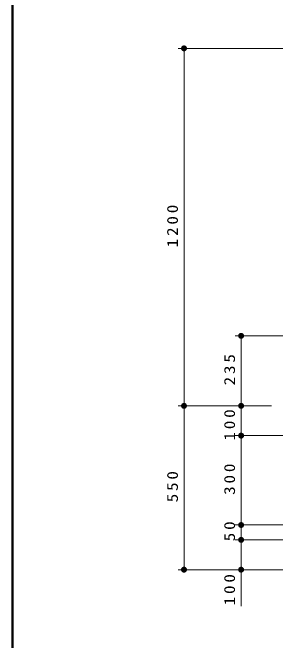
# Model space of a CAD drawing. Units: millimetres on the paper, scale 1:20. Extents: x -365 to 0, y -5 to 257.
# Drawn here: x -365 to -320.9, y 57.3 to 162.7 of the extents above; entities that cross this region are included whole.
import ezdxf

# ---------------------------------------------------------------- set-up
doc = ezdxf.new("R2010")
doc.units = ezdxf.units.MM
doc.layers.add('LY_1', color=7, linetype='Continuous', lineweight=13)
doc.styles.add('ＭＳ ゴシック', font='')
doc.styles.get('ＭＳ ゴシック').set_extended_font_data('MS Gothic')

# ---------------------------------------------------------------- blocks, each defined once
blk = doc.blocks.new('filled_dot')
at = {"color": 0, "linetype": 'Continuous', "lineweight": -2, "const_width": 1.25}
blk.add_lwpolyline([(-0.625, 0, 1), (0.625, 0, 1)], format="xyb", close=True, dxfattribs=at)

msp = doc.modelspace()

# ---------------------------------------------------------------- linework, layer by layer
at = {"layer": 'LY_1', "lineweight": 50}
msp.add_line((-365, 257), (-365, 0), dxfattribs=at)
at = {"layer": 'LY_1'}
for p, q in [((-295.722, 156.682), (-337.229, 156.682)), ((-336.229, 96.682), (-336.229, 156.682)), ((-297.572, 108.432), (-327.646, 108.432)), ((-326.646, 96.682), (-326.646, 108.432)), ((-321.572, 96.682), (-337.229, 96.682)), ((-321.572, 96.682), (-337.229, 96.682)), ((-336.229, 69.182), (-336.229, 96.682)), ((-326.646, 91.682), (-326.646, 96.682)), ((-310.722, 91.682), (-327.646, 91.682)), ((-326.646, 76.682), (-326.646, 91.682)), ((-313.222, 76.682), (-327.646, 76.682)), ((-326.646, 74.182), (-326.646, 76.682)), ((-313.222, 74.182), (-327.646, 74.182)), ((-326.646, 63.058), (-326.646, 74.182)), ((-313.222, 69.182), (-337.229, 69.182))]:
    msp.add_line(p, q, dxfattribs=at)

# ---------------------------------------------------------------- block references
at = {"layer": 'LY_1', "xscale": 0.4, "yscale": 0.4}
for p, rotation in [((-336.229, 156.682), 270), ((-326.646, 108.432), 270), ((-336.229, 96.682), 270), ((-336.229, 96.682), 90), ((-326.646, 96.682), 270), ((-326.646, 96.682), 90), ((-326.646, 91.682), 270), ((-326.646, 91.682), 90), ((-326.646, 76.682), 270), ((-326.646, 76.682), 90), ((-326.646, 74.182), 270), ((-326.646, 74.182), 90), ((-336.229, 69.182), 90), ((-326.646, 69.182), 90)]:
    msp.add_blockref('filled_dot', p, dxfattribs=dict(at, rotation=rotation))

# ---------------------------------------------------------------- texts
at = {"layer": 'LY_1', "char_height": 1.833, "attachment_point": 8, "rotation": 90, "style": 'ＭＳ ゴシック'}
for s, insert in [('\\T1.33;\\W1.15;1200', (-337.229, 127.103)), ('\\T1.33;\\W1.15;235', (-327.646, 102.974)), ('\\T1.33;\\W1.15;100', (-327.646, 93.716)), ('\\T1.33;\\W1.15;300', (-327.646, 84.599)), ('\\T1.33;\\W1.15;550', (-337.229, 83.347)), ('\\T1.34;\\W1.15;50', (-327.646, 75.86)), ('\\T1.33;\\W1.15;100', (-327.646, 66.058))]:
    msp.add_mtext(s, dxfattribs=dict(at, insert=insert))

doc.saveas('drawing.dxf')
